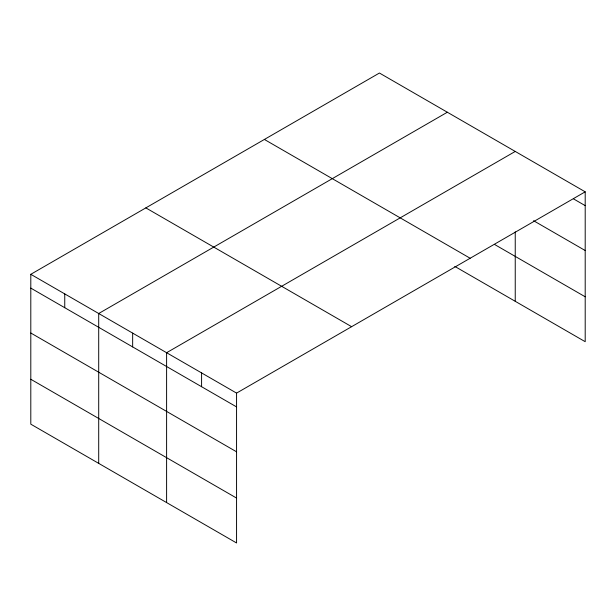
<?xml version="1.0" encoding="UTF-8"?>
<svg xmlns="http://www.w3.org/2000/svg" width="616" height="616" viewBox="0 0 616 616"><rect width="100%" height="100%" fill="white"/><g stroke="black" fill="none" stroke-linecap="round" stroke-linejoin="round"><path stroke-width="0.92" d="M30.8 274.305L236.567 393.108L236.567 542.973L30.8 424.17L30.8 274.305L379.433 73.027L585.2 191.83L585.2 341.695L454.785 266.397M447.332 112.235L98.706 313.513L98.706 463.378M515.238 151.436L166.605 352.714L166.605 502.579M236.567 393.108L585.2 191.83M573.542 198.899L585.2 205.629M533.564 220.713L585.2 250.527M494.533 244.444L585.2 296.789M264.38 139.447L470.154 258.25M145.846 207.885L351.62 326.688M30.8 288.111L236.567 406.907M30.8 333.01L236.567 451.805M30.8 379.271L236.567 498.067M515.238 231.855L515.238 301.301M201.586 372.911L201.586 386.709M132.656 333.117L132.656 346.916M64.749 293.909L64.749 307.707"/></g></svg>
